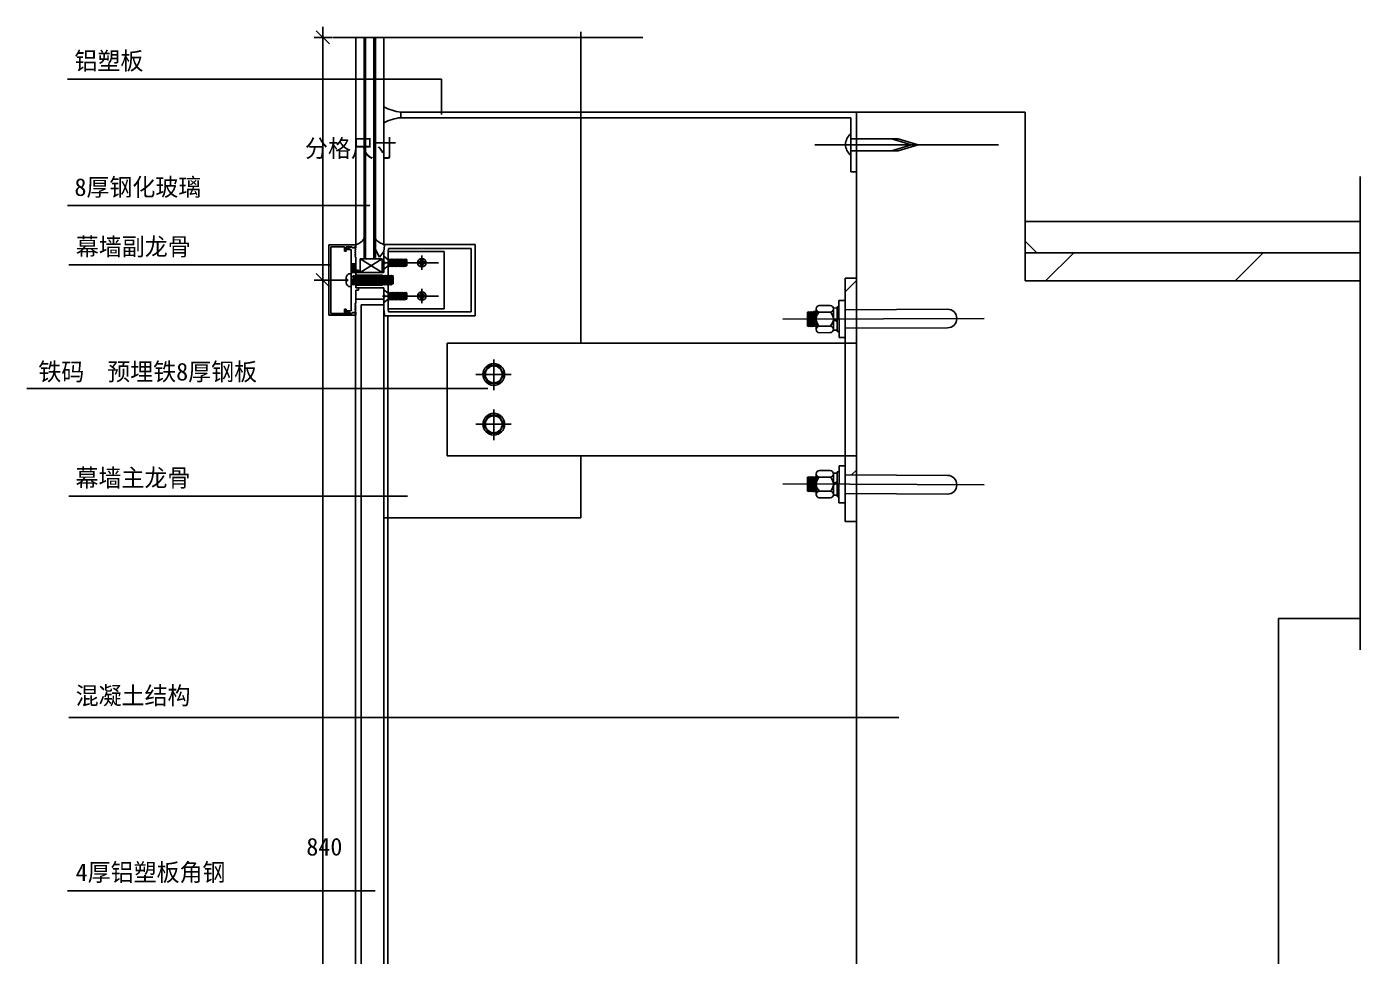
# Model space of a CAD drawing. Header units: metres. Extents: x 7033 to 160475, y 16965 to 261347.
# Drawn here: x 8771 to 160475, y 155612 to 261347 of the extents above; entities that cross this region are included whole.
import ezdxf

# ---------------------------------------------------------------- set-up
doc = ezdxf.new("R2010")
doc.units = ezdxf.units.M
for name, color, linetype in [('Layer1', 4, 'Continuous'), ('Layer2', 2, 'Continuous'), ('Layer3', 3, 'Continuous'), ('Layer4', 6, 'Continuous'), ('Layer5', 1, 'Continuous'), ('Layer6', 8, 'Continuous'), ('图层4', 4, 'Continuous'), ('填充', 4, 'Continuous'), ('底色', 252, 'Continuous'), ('細纖', 6, 'Continuous')]:
    doc.layers.add(name, color=color, linetype=linetype)

# ---------------------------------------------------------------- blocks, each defined once
blk = doc.blocks.new('A$C505D6BDD')
at = {"layer": 'Layer5', "color": 6}
for p, q in [((514.53, 1029.07), (514.53, 638.16)), ((390.9, 514.53), (0, 514.53)), ((266.2, 547.53), (421.19, 607.87)), ((266.2, 547.53), (390.9, 531.03)), ((266.2, 514.53), (266.2, 547.53)), ((266.2, 514.53), (266.2, 481.53)), ((266.2, 481.53), (390.9, 498.03)), ((266.2, 481.53), (421.19, 421.19)), ((444.47, 584.6), (390.9, 531.03)), ((390.9, 514.53), (390.9, 531.03)), ((390.9, 498.03), (390.9, 514.53)), ((390.9, 498.03), (444.47, 444.47)), ((481.53, 762.86), (421.19, 607.87)), ((444.47, 584.6), (421.19, 607.87)), ((444.47, 584.6), (421.19, 607.87)), ((444.47, 444.47), (421.19, 421.19)), ((444.47, 444.47), (421.19, 421.19)), ((481.53, 266.2), (421.19, 421.19)), ((498.03, 638.16), (444.47, 584.6)), ((444.47, 444.47), (498.03, 390.91)), ((481.53, 762.86), (498.03, 638.16)), ((514.53, 762.86), (481.53, 762.86)), ((481.53, 266.2), (498.03, 390.91)), ((514.53, 266.2), (481.53, 266.2)), ((498.03, 638.16), (514.53, 638.16)), ((498.03, 390.91), (514.53, 390.91)), ((514.53, 762.86), (547.53, 762.86)), ((514.53, 638.16), (531.03, 638.16)), ((514.53, 390.91), (531.03, 390.91)), ((514.53, 390.91), (514.53, 0)), ((514.53, 266.2), (547.53, 266.2)), ((547.53, 762.86), (531.03, 638.16)), ((531.03, 638.16), (584.6, 584.6)), ((584.6, 444.47), (531.03, 390.91)), ((547.53, 266.2), (531.03, 390.91)), ((547.53, 762.86), (607.87, 607.87)), ((547.53, 266.2), (607.87, 421.19)), ((584.6, 584.6), (607.87, 607.87)), ((584.6, 584.6), (607.87, 607.87)), ((584.6, 584.6), (638.16, 531.03)), ((638.16, 498.03), (584.6, 444.47)), ((584.6, 444.47), (607.87, 421.19)), ((584.6, 444.47), (607.87, 421.19)), ((762.86, 547.53), (607.87, 607.87)), ((762.86, 481.53), (607.87, 421.19)), ((762.86, 547.53), (638.16, 531.03)), ((638.16, 531.03), (638.16, 498.03)), ((1029.07, 514.53), (638.16, 514.53)), ((762.86, 481.53), (638.16, 498.03)), ((762.86, 514.53), (762.86, 547.53)), ((762.86, 514.53), (762.86, 481.53))]:
    blk.add_line(p, q, dxfattribs=at)
blk.add_circle((513.79, 515.74), 300, dxfattribs=at)
blk = doc.blocks.new('_ArchTick')
for p, q in [((-0.81, 0), (0.81, 0)), ((0, 0.65), (0, -0.65))]:
    blk.add_line(p, q)
at = {"color": 0, "linetype": 'ByBlock'}
blk.add_lwpolyline([(-0.5, -0.5), (0.5, 0.5)], dxfattribs=at)

msp = doc.modelspace()

# ---------------------------------------------------------------- hatches: boundary and pattern name
at = {"layer": 'Layer2'}
h = msp.add_hatch(dxfattribs=at)
h.set_pattern_fill('AR-HBONE', scale=500)
h.paths.add_polyline_path([(160474.94, 239199.87), (122356.96, 239199.87), (122356.96, 235636.96), (160474.94, 235636.96)])
h = msp.add_hatch(dxfattribs=at)
h.set_pattern_fill('ANSI31', scale=4800)
h.paths.add_polyline_path([(103156.96, 227043.31), (101881.89, 227037.36), (101886.76, 225994.93), (101876.96, 225994.89), (101876.96, 211403.39), (101886.76, 211403.34), (101881.89, 210360.91), (103156.96, 210354.96)])
h.paths.add_polyline_path([(103156.96, 232755.81), (101876.96, 232755.81), (101876.96, 229158.76), (103156.96, 229164.73)])
h.paths.add_polyline_path([(103156.96, 208233.54), (101876.96, 208239.51), (101876.96, 205054.3), (103156.96, 205054.3)])
at = {"layer": 'Layer3'}
h = msp.add_hatch(dxfattribs=at)
h.set_pattern_fill('AR-CONC', scale=3000)
h.paths.add_polyline_path([(151156.96, 194036.96), (160474.94, 194036.96), (160474.94, 232436.96), (122356.96, 232436.96), (122356.96, 251636.96), (103156.96, 251636.96), (103156.96, 229164.73), (113510.03, 229213.03, -1), (113519.92, 227091.65), (103156.96, 227043.31), (103156.96, 226844.97), (103156.96, 210354.96), (113519.92, 210306.62, -1), (113510.03, 208185.25), (103156.96, 208233.54), (103156.96, 149576.97), (113510.03, 149625.26, -1), (113519.92, 147503.88), (103156.96, 147455.55), (103156.96, 130767.2), (113519.92, 130718.86, -1), (113510.03, 128597.48), (103156.96, 128645.78), (103156.96, 123636.96), (92115.67, 123636.96), (92115.67, 101188.23), (120512.74, 101188.23), (120511.59, 101433.54, -0.35), (120789.86, 101806.05), (120787.83, 102241.09), (120647.83, 102240.44), (120646.85, 102450.43), (119946.86, 102447.17), (119943.55, 103156.96), (122043.57, 103156.96), (124143.55, 103166.75), (124143.59, 103156.96), (138735.09, 103156.96), (138735.14, 103166.75), (139777.57, 103161.89), (139831.86, 114799.92, -1), (141953.23, 114790.02), (141898.97, 103156.96), (142935.14, 103156.96), (142931.83, 102447.17), (142231.84, 102450.43), (142230.86, 102240.44), (142090.86, 102241.09), (142088.83, 101806.05, -0.35), (142367.09, 101433.54), (142365.95, 101188.23), (151156.96, 101188.23)])
at = {"layer": 'Layer6'}
h = msp.add_hatch(dxfattribs=at)
h.set_pattern_fill('ANSI36', scale=40000)
h.paths.add_polyline_path([(151156.96, 194036.96), (160474.94, 194036.96), (160474.94, 232436.96), (122356.96, 232436.96), (122356.96, 251636.96), (103156.96, 251636.96), (103156.96, 229164.73), (113510.03, 229213.03, -1), (113519.92, 227091.65), (103156.96, 227043.31), (103156.96, 226844.97), (103156.96, 210354.96), (113519.92, 210306.62, -1), (113510.03, 208185.25), (103156.96, 208233.54), (103156.96, 149576.97), (113510.03, 149625.26, -1), (113519.92, 147503.88), (103156.96, 147455.55), (103156.96, 130767.2), (113519.92, 130718.86, -1), (113510.03, 128597.48), (103156.96, 128645.78), (103156.96, 123636.96), (92115.67, 123636.96), (92115.67, 101188.23), (120512.74, 101188.23), (120511.59, 101433.54, -0.35), (120789.86, 101806.05), (120787.83, 102241.09), (120647.83, 102240.44), (120646.85, 102450.43), (119946.86, 102447.17), (119943.55, 103156.96), (122043.57, 103156.96), (124143.55, 103166.75), (124143.59, 103156.96), (138735.09, 103156.96), (138735.14, 103166.75), (139777.57, 103161.89), (139831.86, 114799.92, -1), (141953.23, 114790.02), (141898.97, 103156.96), (142935.14, 103156.96), (142931.83, 102447.17), (142231.84, 102450.43), (142230.86, 102240.44), (142090.86, 102241.09), (142088.83, 101806.05, -0.35), (142367.09, 101433.54), (142365.95, 101188.23), (151156.96, 101188.23)])
h = msp.add_hatch(dxfattribs=at)
h.set_pattern_fill('ANSI38', scale=2400)
h.paths.add_polyline_path([(48436.96, 237241.58, 0.18), (49476.47, 236581.06, 1.23), (49476.96, 236452.96), (49396.96, 235780.96), (48922.62, 235120.61), (48436.96, 236012.89)])
h = msp.add_hatch(dxfattribs=at)
h.set_pattern_fill('ANSI33', scale=4800)
h.paths.add_polyline_path([(160474.94, 235636.96), (122356.96, 235636.96), (122356.96, 232436.96), (160474.94, 232436.96)])
at = {"layer": '填充'}
h = msp.add_hatch(dxfattribs=at)
h.set_pattern_fill('ANSI36', scale=2000)
h.paths.add_polyline_path([(51316.96, 251636.96, -0.09), (49396.96, 252217.21), (49396.96, 250416.7, -0.09), (51316.96, 250996.96)])
at = {"layer": '底色'}
h = msp.add_hatch(dxfattribs=at)
h.set_pattern_fill('ANSI38', scale=32)
h.paths.add_polyline_path([(45684.96, 234364.01), (46196.96, 234364.01), (46196.96, 233836.96), (46196.96, 233636.96), (46516.96, 233636.96), (46516.96, 233396.96), (46196.96, 233396.96), (45684.96, 233396.96)])
h = msp.add_hatch(dxfattribs=at)
h.set_pattern_fill('ANSI38', scale=32)
h.paths.add_polyline_path([(44916.96, 228724.96), (44916.96, 229204.96), (45124.96, 229204.96), (45124.96, 228724.96), (45124.96, 228516.96), (44140.96, 228516.96), (44140.96, 228724.96)])

# ---------------------------------------------------------------- linework, layer by layer
for p, q in [((101886.76, 225994.93), (101867.16, 230194.89)), ((101898.32, 229158.86), (113510.03, 229213.03)), ((101909.07, 227037.49), (113520.78, 227091.66)), ((101886.76, 211403.34), (101867.16, 207203.39)), ((101909.07, 210360.78), (113520.78, 210306.62)), ((101898.32, 208239.41), (113510.03, 208185.25))]:
    msp.add_line(p, q)
for centre, start, end in [((113514.97, 228152.34), 270.27, 90.27), ((113514.97, 209245.94), 269.73, 89.73)]:
    msp.add_arc(centre, 1060.7, start, end)
at = {"layer": 'Layer1'}
for p, q in [((103156.96, 226844.97), (103156.96, 228983.74)), ((103156.96, 225950.35), (103156.96, 223811.58)), ((103156.96, 225950.35), (103156.96, 223811.58)), ((103156.96, 222531.58), (103156.96, 214866.69)), ((103156.96, 210553.3), (103156.96, 208414.54))]:
    msp.add_line(p, q, dxfattribs=at)
for points in [[(60742.44, 221800.87), (61323.31, 222806.98), (62485.06, 222806.98), (63065.94, 221800.87), (62485.06, 220794.77), (61323.31, 220794.77)], [(60742.44, 216123), (61323.31, 217129.1), (62485.06, 217129.1), (63065.94, 216123), (62485.06, 215116.89), (61323.31, 215116.89)]]:
    msp.add_lwpolyline(points, close=True, dxfattribs=at)
for centre, radius in [((61904.19, 221800.87), 1235.62), ((61904.19, 221800.87), 960), ((61904.19, 216123), 1235.62), ((61904.19, 216123), 960)]:
    msp.add_circle(centre, radius, dxfattribs=at)
at = {"layer": 'Layer2'}
for p, q in [((43577.47, 260131.88), (78860.16, 260131.88)), ((160474.94, 244292), (160474.94, 190476.26)), ((46196.96, 233836.96), (46196.96, 235091.07)), ((55600.54, 234504.66), (49242.04, 234504.66)), ((55600.54, 230712.66), (49242.04, 230712.66)), ((46196.96, 228516.96), (46196.96, 228724.96)), ((61904.19, 220002.18), (61904.19, 223485.21)), ((59867.22, 221800.87), (63877.31, 221800.87)), ((61904.19, 214324.3), (61904.19, 217807.34)), ((59867.22, 216123), (63877.31, 216123))]:
    msp.add_line(p, q, dxfattribs=at)
at = {"layer": 'Layer3'}
for p, q in [((46196.96, 236516.96), (46196.96, 260131.88)), ((47156.96, 235110.54), (47156.96, 260131.88)), ((48436.96, 235110.54), (48436.96, 260131.88)), ((71796.96, 260131.88), (71796.96, 260752.04)), ((51316.96, 251636.96), (103156.96, 251636.96)), ((102527.52, 250996.96), (102527.52, 244819.58)), ((103156.96, 251636.96), (103156.96, 123636.96)), ((103156.96, 251636.96), (122356.96, 251636.96)), ((122356.96, 251636.96), (122356.96, 232436.96)), ((122356.96, 239199.87), (160474.94, 239199.87)), ((43156.96, 236516.96), (46196.96, 236516.96)), ((43156.96, 236516.96), (43156.96, 228516.96)), ((43364.96, 236308.96), (44916.96, 236308.96)), ((43364.96, 236308.96), (43364.96, 228724.96)), ((44916.96, 236308.96), (44916.96, 235828.96)), ((44916.96, 235828.96), (45124.96, 235828.96)), ((45124.96, 235828.96), (45124.96, 236308.96)), ((45124.96, 236308.96), (45716.96, 236308.96)), ((45876.96, 236196.96), (45716.96, 236308.96)), ((46196.96, 236308.96), (45876.96, 236196.96)), ((49476.96, 236452.96), (49396.96, 235780.96)), ((49396.96, 235780.96), (49396.96, 235226.87)), ((59796.96, 236580.96), (49476.96, 236580.96)), ((49915.06, 236100.96), (49876.96, 235780.96)), ((49876.96, 235780.96), (49876.96, 229252.96)), ((59316.96, 236100.96), (49915.06, 236100.96)), ((59316.96, 236100.96), (59316.96, 228932.96)), ((59796.96, 236580.96), (59796.96, 228452.96)), ((122356.96, 235636.96), (160474.94, 235636.96)), ((47316.96, 234950.54), (47156.96, 235110.54)), ((48276.96, 234950.54), (47316.96, 234950.54)), ((48436.96, 235110.54), (48276.96, 234950.54)), ((49396.96, 233556.96), (49396.96, 233754.87)), ((49396.96, 233754.87), (49396.96, 233396.96)), ((46356.96, 233396.96), (49396.96, 233396.96)), ((46356.96, 233076.96), (49236.96, 233076.96)), ((49236.96, 233076.96), (49236.96, 231956.96)), ((122356.96, 232436.96), (160474.94, 232436.96)), ((122356.96, 232436.96), (160474.94, 232436.96)), ((46356.96, 231956.96), (49236.96, 231956.96)), ((46356.96, 231636.96), (49396.96, 231636.96)), ((49396.96, 231636.96), (49396.96, 231434.87)), ((44916.96, 229204.96), (45124.96, 229204.96)), ((44916.96, 228724.96), (44916.96, 229204.96)), ((45124.96, 229204.96), (45124.96, 228724.96)), ((49396.96, 229962.87), (49396.96, 229252.96)), ((49476.96, 228580.96), (49396.96, 229252.96)), ((49915.06, 228932.96), (49876.96, 229252.96)), ((43156.96, 228516.96), (46196.96, 228516.96)), ((43364.96, 228724.96), (44916.96, 228724.96)), ((45124.96, 228724.96), (45716.96, 228724.96)), ((45836.57, 228845.63), (45708.92, 228734.64)), ((45924.84, 228856.82), (46150.65, 228743.91)), ((49397.62, 228516.96), (49396.96, 228516.96)), ((59796.96, 228452.96), (49449.25, 228452.96)), ((59316.96, 228932.96), (49915.06, 228932.96)), ((117673.61, 228168.59), (94783.73, 228061.82)), ((56596.96, 225342.36), (103156.96, 225342.36)), ((56596.96, 212542.36), (56596.96, 225342.36)), ((56596.96, 212542.36), (103156.96, 212542.36)), ((117673.61, 209229.68), (94783.73, 209336.45)), ((151156.96, 194036.96), (151156.96, 97988.23)), ((151156.96, 194036.96), (160474.94, 194036.96))]:
    msp.add_line(p, q, dxfattribs=at)
for centre, radius, start, end in [((49463.1, 236516.96), 65.48, 77.78, 282.22), ((46356.96, 231796.96), 160, 90, 270), ((45687.92, 228758.78), 32, 244.08, 311.01), ((45889.06, 228785.26), 80, 63.43, 131.01), ((49463.1, 228516.96), 65.48, 77.78, 282.22)]:
    msp.add_arc(centre, radius, start, end, dxfattribs=at)
at = {"layer": 'Layer4'}
for p, q in [((55953.52, 255379.03), (55953.52, 251371.17)), ((56276.96, 235780.96), (49876.96, 235780.96)), ((56276.96, 235780.96), (56276.96, 229252.96)), ((46720.29, 234950.54), (46720.29, 233396.96)), ((49193.63, 234950.54), (46720.29, 233396.96)), ((46720.29, 234950.54), (49193.63, 233396.96)), ((47956.96, 234950.54), (46720.29, 234950.54)), ((47956.96, 234950.54), (49193.63, 234950.54)), ((49193.63, 234950.54), (49193.63, 233396.96)), ((56276.96, 229252.96), (49876.96, 229252.96))]:
    msp.add_line(p, q, dxfattribs=at)
for points in [[(55953.52, 255379.03), (13423.58, 255379.03)], [(47795.4, 241018.22), (13423.58, 241018.22)], [(43347.4, 234246.38), (13580.38, 234246.38)], [(61233.86, 220193.52), (8771.22, 220193.52)], [(52082.88, 207966.09), (13580.38, 207966.09)], [(107992.91, 182772.81), (13580.38, 182772.81)], [(48429.05, 163077.9), (13423.58, 163077.9)]]:
    msp.add_lwpolyline(points, dxfattribs=at)
at = {"layer": 'Layer5'}
for p, q in [((98585.32, 226912.88), (98574.43, 229246.18)), ((100172.75, 229626.98), (98936.54, 229621.21)), ((100549.22, 226922.04), (100538.34, 229255.35)), ((100961.09, 229350.65), (100541.1, 229348.69)), ((100552.85, 226828.72), (100541.1, 229348.69)), ((100541.1, 229348.69), (100546.65, 228158.71)), ((100960.44, 229490.65), (101170.44, 229491.63)), ((100973.5, 226690.68), (100960.44, 229490.65)), ((100972.85, 226830.68), (100961.09, 229350.65)), ((100967.62, 227950.67), (100961.09, 229350.65)), ((101167.17, 230191.62), (101867.16, 230194.89)), ((101186.76, 225991.67), (101167.17, 230191.62)), ((101170.44, 229491.63), (101183.5, 226691.66)), ((98940.03, 228874.55), (97582.6, 228868.22)), ((97582.6, 228868.22), (97590.01, 227281.57)), ((97823, 227282.8), (97582.92, 228799.8)), ((97777.79, 227282.59), (97583, 228784.2)), ((97823, 227282.8), (97584.3, 228505.36)), ((97777.79, 227282.59), (97584.3, 228505.36)), ((97764.45, 228953.27), (97736.92, 228868.94)), ((98032.99, 227283.78), (97736.92, 228868.94)), ((97987.79, 227283.57), (97736.92, 228868.94)), ((97764.45, 228953.27), (97782.1, 228869.15)), ((98032.99, 227283.78), (97782.1, 228869.15)), ((97987.79, 227283.57), (97782.1, 228869.15)), ((97974.45, 228951.66), (97946.91, 228867.33)), ((98242.99, 227282.17), (97946.91, 228867.33)), ((98197.78, 227281.95), (97946.91, 228867.33)), ((97974.45, 228951.66), (97992.1, 228867.54)), ((98242.99, 227282.17), (97992.1, 228867.54)), ((98197.78, 227281.95), (97992.1, 228867.54)), ((98184.31, 228959.21), (98156.77, 228874.88)), ((98452.85, 227289.72), (98156.77, 228874.88)), ((98407.64, 227289.51), (98156.77, 228874.88)), ((98184.31, 228959.21), (98201.96, 228875.09)), ((98407.64, 227289.51), (98201.96, 228875.09)), ((98452.85, 227289.72), (98201.96, 228875.09)), ((98387.79, 229011.14), (98360.25, 228926.81)), ((98581.1, 227817.01), (98360.25, 228926.81)), ((98582.47, 227522.48), (98360.25, 228926.81)), ((98387.79, 229011.14), (98405.44, 228927.02)), ((98582.28, 227563.76), (98405.44, 228927.02)), ((98581.1, 227817.01), (98405.44, 228927.02)), ((100176.23, 228880.32), (98940.03, 228874.55)), ((100546.65, 228158.71), (100967.62, 227950.67)), ((100547.3, 228018.71), (100552.85, 226828.72)), ((100547.3, 228018.71), (100968.28, 227810.67)), ((100972.85, 226830.68), (100968.28, 227810.67)), ((97590.01, 227281.57), (98947.43, 227287.9)), ((97806.49, 227197.51), (97778.16, 227281.58)), ((97806.49, 227197.51), (97823.35, 227281.79)), ((98016.49, 227198.49), (97988.16, 227282.56)), ((98016.49, 227198.49), (98033.35, 227282.77)), ((98226.48, 227196.88), (98198.16, 227280.95)), ((98226.48, 227196.88), (98243.34, 227281.16)), ((98436.34, 227204.43), (98408.02, 227288.5)), ((98436.34, 227204.43), (98453.21, 227288.71)), ((100183.63, 227293.67), (98947.43, 227287.9)), ((98950.91, 226541.24), (100187.11, 226547.01)), ((100552.85, 226828.72), (100972.85, 226830.68)), ((101183.5, 226691.66), (100973.5, 226690.68)), ((101886.76, 225994.93), (101186.76, 225991.67)), ((101186.76, 211406.61), (101167.17, 207206.65)), ((101886.76, 211403.34), (101186.76, 211406.61)), ((97582.6, 208530.06), (97590.01, 210116.7)), ((97823, 210115.48), (97582.92, 208598.47)), ((97777.79, 210115.69), (97583, 208614.07)), ((97777.79, 210115.69), (97584.3, 208892.92)), ((97823, 210115.48), (97584.3, 208892.92)), ((97590.01, 210116.7), (98947.43, 210110.37)), ((97987.79, 210114.71), (97736.92, 208529.34)), ((98032.99, 210114.5), (97736.92, 208529.34)), ((97806.49, 210200.77), (97778.16, 210116.69)), ((97987.79, 210114.71), (97782.1, 208529.12)), ((98032.99, 210114.5), (97782.1, 208529.12)), ((97806.49, 210200.77), (97823.35, 210116.48)), ((98197.78, 210116.32), (97946.91, 208530.95)), ((98242.99, 210116.11), (97946.91, 208530.95)), ((98016.49, 210199.79), (97988.16, 210115.71)), ((98197.78, 210116.32), (97992.1, 208530.74)), ((98242.99, 210116.11), (97992.1, 208530.74)), ((98016.49, 210199.79), (98033.35, 210115.5)), ((98407.64, 210108.77), (98156.77, 208523.4)), ((98452.85, 210108.56), (98156.77, 208523.4)), ((98226.48, 210201.4), (98198.16, 210117.33)), ((98407.64, 210108.77), (98201.96, 208523.19)), ((98452.85, 210108.56), (98201.96, 208523.19)), ((98226.48, 210201.4), (98243.34, 210117.12)), ((98582.47, 209875.8), (98360.25, 208471.46)), ((98581.1, 209581.26), (98360.25, 208471.46)), ((98582.28, 209834.51), (98405.44, 208471.25)), ((98581.1, 209581.26), (98405.44, 208471.25)), ((98436.34, 210193.85), (98408.02, 210109.78)), ((98436.34, 210193.85), (98453.21, 210109.56)), ((98585.32, 210485.4), (98574.43, 208152.09)), ((100183.63, 210104.61), (98947.43, 210110.37)), ((98950.91, 210857.03), (100187.11, 210851.26)), ((100549.22, 210476.24), (100538.34, 208142.93)), ((100552.85, 210569.56), (100541.1, 208049.58)), ((100546.65, 209239.57), (100967.62, 209447.61)), ((100547.3, 209379.57), (100552.85, 210569.56)), ((100547.3, 209379.57), (100968.28, 209587.61)), ((100552.85, 210569.56), (100972.85, 210567.6)), ((100973.5, 210707.6), (100960.44, 207907.63)), ((100972.85, 210567.6), (100961.09, 208047.62)), ((100967.62, 209447.61), (100961.09, 208047.62)), ((100972.85, 210567.6), (100968.28, 209587.61)), ((101183.5, 210706.62), (100973.5, 210707.6)), ((101170.44, 207906.65), (101183.5, 210706.62)), ((98940.03, 208523.72), (97582.6, 208530.06)), ((97764.45, 208445), (97736.92, 208529.34)), ((97764.45, 208445), (97782.1, 208529.12)), ((97974.45, 208446.62), (97946.91, 208530.95)), ((97974.45, 208446.62), (97992.1, 208530.74)), ((98184.31, 208439.06), (98156.77, 208523.4)), ((98184.31, 208439.06), (98201.96, 208523.19)), ((98387.79, 208387.13), (98360.25, 208471.46)), ((98387.79, 208387.13), (98405.44, 208471.25)), ((100176.23, 208517.96), (98940.03, 208523.72)), ((100541.1, 208049.58), (100546.65, 209239.57)), ((100961.09, 208047.62), (100541.1, 208049.58)), ((100960.44, 207907.63), (101170.44, 207906.65)), ((100172.75, 207771.3), (98936.54, 207777.06)), ((101167.17, 207206.65), (101867.16, 207203.39))]:
    msp.add_line(p, q, dxfattribs=at)
for centre, radius, start, end in [((98947.89, 229247.93), 373.46, 91.74, 268.79), ((100164.89, 229253.6), 373.46, 271.74, 88.79), ((99617.55, 228084.37), 1040.88, 130.61, 229.92), ((99506.11, 228083.85), 1040.88, 310.61, 49.92), ((98958.77, 226914.62), 373.46, 91.74, 268.79), ((100175.77, 226920.3), 373.46, 271.74, 88.79), ((99617.55, 209313.91), 1040.88, 130.08, 229.39), ((98958.77, 210483.66), 373.46, 91.21, 268.26), ((99506.11, 209314.42), 1040.88, 310.08, 49.39), ((100175.77, 210477.98), 373.46, 271.21, 88.26), ((98947.89, 208150.35), 373.46, 91.21, 268.26), ((100164.89, 208144.67), 373.46, 271.21, 88.26)]:
    msp.add_arc(centre, radius, start, end, dxfattribs=at)
at = {"layer": 'Layer6'}
for p, q in [((48922.62, 235120.61), (48436.96, 236012.89)), ((49396.96, 234570.87), (49396.96, 235226.87)), ((49396.96, 235226.87), (49876.96, 234823.67)), ((46196.96, 234364.01), (45684.96, 234364.01)), ((49556.96, 234570.87), (49396.96, 234570.87)), ((49556.96, 234410.87), (49396.96, 234410.87)), ((49396.96, 234410.87), (49396.96, 233754.87)), ((49396.96, 233754.87), (49876.96, 234158.07)), ((49556.96, 234410.87), (49556.96, 234570.87)), ((49876.96, 234823.67), (52023.61, 234823.67)), ((49876.96, 234158.07), (52023.61, 234158.07)), ((50087.84, 234876.77), (49977.55, 234109.59)), ((50000.34, 234049.06), (49977.55, 234109.59)), ((50129.4, 234930.4), (50000.34, 234049.06)), ((50025.82, 234109.59), (50000.34, 234049.06)), ((50146.99, 234880.64), (50025.82, 234109.59)), ((50087.84, 234876.77), (50129.4, 234930.4)), ((50129.4, 234930.4), (50146.99, 234880.64)), ((50253.87, 234876.77), (50143.58, 234109.59)), ((50166.37, 234049.06), (50143.58, 234109.59)), ((50295.43, 234930.4), (50166.37, 234049.06)), ((50191.85, 234109.59), (50166.37, 234049.06)), ((50313.02, 234880.64), (50191.85, 234109.59)), ((50253.87, 234876.77), (50295.43, 234930.4)), ((50383.01, 234876.77), (50272.71, 234109.59)), ((50295.5, 234049.06), (50272.71, 234109.59)), ((50295.43, 234930.4), (50313.02, 234880.64)), ((50424.56, 234930.4), (50295.5, 234049.06)), ((50320.98, 234109.59), (50295.5, 234049.06)), ((50442.15, 234880.64), (50320.98, 234109.59)), ((50383.01, 234876.77), (50424.56, 234930.4)), ((50424.56, 234930.4), (50442.15, 234880.64)), ((50549.04, 234876.77), (50438.74, 234109.59)), ((50461.53, 234049.06), (50438.74, 234109.59)), ((50590.59, 234930.4), (50461.53, 234049.06)), ((50487.01, 234109.59), (50461.53, 234049.06)), ((50608.18, 234880.64), (50487.01, 234109.59)), ((50549.04, 234876.77), (50590.59, 234930.4)), ((50697.94, 234876.77), (50587.65, 234109.59)), ((50610.44, 234049.06), (50587.65, 234109.59)), ((50590.59, 234930.4), (50608.18, 234880.64)), ((50739.5, 234930.4), (50610.44, 234049.06)), ((50635.92, 234109.59), (50610.44, 234049.06)), ((50757.09, 234880.64), (50635.92, 234109.59)), ((50697.94, 234876.77), (50739.5, 234930.4)), ((50739.5, 234930.4), (50757.09, 234880.64)), ((50863.97, 234876.77), (50753.68, 234109.59)), ((50776.47, 234049.06), (50753.68, 234109.59)), ((50905.53, 234930.4), (50776.47, 234049.06)), ((50801.95, 234109.59), (50776.47, 234049.06)), ((50923.12, 234880.64), (50801.95, 234109.59)), ((50863.97, 234876.77), (50905.53, 234930.4)), ((50993.1, 234876.77), (50882.81, 234109.59)), ((50905.6, 234049.06), (50882.81, 234109.59)), ((50905.53, 234930.4), (50923.12, 234880.64)), ((51034.66, 234930.4), (50905.6, 234049.06)), ((50931.08, 234109.59), (50905.6, 234049.06)), ((51052.25, 234880.64), (50931.08, 234109.59)), ((50993.1, 234876.77), (51034.66, 234930.4)), ((51034.66, 234930.4), (51052.25, 234880.64)), ((51159.13, 234876.77), (51048.84, 234109.59)), ((51071.63, 234049.06), (51048.84, 234109.59)), ((51200.69, 234930.4), (51071.63, 234049.06)), ((51097.11, 234109.59), (51071.63, 234049.06)), ((51218.28, 234880.64), (51097.11, 234109.59)), ((51159.13, 234876.77), (51200.69, 234930.4)), ((51291.33, 234876.77), (51181.03, 234109.59)), ((51203.82, 234049.06), (51181.03, 234109.59)), ((51200.69, 234930.4), (51218.28, 234880.64)), ((51332.88, 234930.4), (51203.82, 234049.06)), ((51229.3, 234109.59), (51203.82, 234049.06)), ((51350.47, 234880.64), (51229.3, 234109.59)), ((51291.33, 234876.77), (51332.88, 234930.4)), ((51332.88, 234930.4), (51350.47, 234880.64)), ((51457.36, 234876.77), (51347.06, 234109.59)), ((51369.85, 234049.06), (51347.06, 234109.59)), ((51498.91, 234930.4), (51369.85, 234049.06)), ((51395.33, 234109.59), (51369.85, 234049.06)), ((51516.5, 234880.64), (51395.33, 234109.59)), ((51457.36, 234876.77), (51498.91, 234930.4)), ((51586.49, 234876.77), (51476.2, 234109.59)), ((51498.98, 234049.06), (51476.2, 234109.59)), ((51498.91, 234930.4), (51516.5, 234880.64)), ((51628.04, 234930.4), (51498.98, 234049.06)), ((51524.46, 234109.59), (51498.98, 234049.06)), ((51645.64, 234880.64), (51524.46, 234109.59)), ((51586.49, 234876.77), (51628.04, 234930.4)), ((51628.04, 234930.4), (51645.64, 234880.64)), ((51752.52, 234876.77), (51642.23, 234109.59)), ((51665.01, 234049.06), (51642.23, 234109.59)), ((51794.07, 234930.4), (51665.01, 234049.06)), ((51690.49, 234109.59), (51665.01, 234049.06)), ((51811.67, 234880.64), (51690.49, 234109.59)), ((51752.52, 234876.77), (51794.07, 234930.4)), ((51901.43, 234876.77), (51791.13, 234109.59)), ((51813.92, 234049.06), (51791.13, 234109.59)), ((51794.07, 234930.4), (51811.67, 234880.64)), ((51942.98, 234930.4), (51813.92, 234049.06)), ((51839.4, 234109.59), (51813.92, 234049.06)), ((51960.57, 234880.64), (51839.4, 234109.59)), ((51901.43, 234876.77), (51942.98, 234930.4)), ((51942.98, 234930.4), (51960.57, 234880.64)), ((52023.61, 234158.07), (52023.61, 234823.67)), ((46196.96, 233396.96), (45684.96, 233396.96)), ((49396.96, 231434.87), (49876.96, 231031.67)), ((49396.96, 230778.87), (49396.96, 231434.87)), ((49556.96, 230778.87), (49396.96, 230778.87)), ((49396.96, 230618.87), (49396.96, 229962.87)), ((49556.96, 230618.87), (49396.96, 230618.87)), ((49556.96, 230618.87), (49556.96, 230778.87)), ((49876.96, 231031.67), (52023.61, 231031.67)), ((50087.84, 231084.77), (49977.55, 230317.59)), ((50129.4, 231138.4), (50000.34, 230257.06)), ((50146.99, 231088.64), (50025.82, 230317.59)), ((50087.84, 231084.77), (50129.4, 231138.4)), ((50129.4, 231138.4), (50146.99, 231088.64)), ((50253.87, 231084.77), (50143.58, 230317.59)), ((50295.43, 231138.4), (50166.37, 230257.06)), ((50313.02, 231088.64), (50191.85, 230317.59)), ((50253.87, 231084.77), (50295.43, 231138.4)), ((50383.01, 231084.77), (50272.71, 230317.59)), ((50295.43, 231138.4), (50313.02, 231088.64)), ((50424.56, 231138.4), (50295.5, 230257.06)), ((50442.15, 231088.64), (50320.98, 230317.59)), ((50383.01, 231084.77), (50424.56, 231138.4)), ((50424.56, 231138.4), (50442.15, 231088.64)), ((50549.04, 231084.77), (50438.74, 230317.59)), ((50590.59, 231138.4), (50461.53, 230257.06)), ((50608.18, 231088.64), (50487.01, 230317.59)), ((50549.04, 231084.77), (50590.59, 231138.4)), ((50697.94, 231084.77), (50587.65, 230317.59)), ((50590.59, 231138.4), (50608.18, 231088.64)), ((50739.5, 231138.4), (50610.44, 230257.06)), ((50757.09, 231088.64), (50635.92, 230317.59)), ((50697.94, 231084.77), (50739.5, 231138.4)), ((50739.5, 231138.4), (50757.09, 231088.64)), ((50863.97, 231084.77), (50753.68, 230317.59)), ((50905.53, 231138.4), (50776.47, 230257.06)), ((50923.12, 231088.64), (50801.95, 230317.59)), ((50863.97, 231084.77), (50905.53, 231138.4)), ((50993.1, 231084.77), (50882.81, 230317.59)), ((50905.53, 231138.4), (50923.12, 231088.64)), ((51034.66, 231138.4), (50905.6, 230257.06)), ((51052.25, 231088.64), (50931.08, 230317.59)), ((50993.1, 231084.77), (51034.66, 231138.4)), ((51034.66, 231138.4), (51052.25, 231088.64)), ((51159.13, 231084.77), (51048.84, 230317.59)), ((51200.69, 231138.4), (51071.63, 230257.06)), ((51218.28, 231088.64), (51097.11, 230317.59)), ((51159.13, 231084.77), (51200.69, 231138.4)), ((51291.33, 231084.77), (51181.03, 230317.59)), ((51200.69, 231138.4), (51218.28, 231088.64)), ((51332.88, 231138.4), (51203.82, 230257.06)), ((51350.47, 231088.64), (51229.3, 230317.59)), ((51291.33, 231084.77), (51332.88, 231138.4)), ((51332.88, 231138.4), (51350.47, 231088.64)), ((51457.36, 231084.77), (51347.06, 230317.59)), ((51498.91, 231138.4), (51369.85, 230257.06)), ((51516.5, 231088.64), (51395.33, 230317.59)), ((51457.36, 231084.77), (51498.91, 231138.4)), ((51586.49, 231084.77), (51476.2, 230317.59)), ((51498.91, 231138.4), (51516.5, 231088.64)), ((51628.04, 231138.4), (51498.98, 230257.06)), ((51645.64, 231088.64), (51524.46, 230317.59)), ((51586.49, 231084.77), (51628.04, 231138.4)), ((51628.04, 231138.4), (51645.64, 231088.64)), ((51752.52, 231084.77), (51642.23, 230317.59)), ((51794.07, 231138.4), (51665.01, 230257.06)), ((51811.67, 231088.64), (51690.49, 230317.59)), ((51752.52, 231084.77), (51794.07, 231138.4)), ((51901.43, 231084.77), (51791.13, 230317.59)), ((51794.07, 231138.4), (51811.67, 231088.64)), ((51942.98, 231138.4), (51813.92, 230257.06)), ((51960.57, 231088.64), (51839.4, 230317.59)), ((51901.43, 231084.77), (51942.98, 231138.4)), ((51942.98, 231138.4), (51960.57, 231088.64)), ((52023.61, 230366.07), (52023.61, 231031.67)), ((49396.96, 229962.87), (49876.96, 230366.07)), ((49876.96, 230366.07), (52023.61, 230366.07)), ((50000.34, 230257.06), (49977.55, 230317.59)), ((50025.82, 230317.59), (50000.34, 230257.06)), ((50166.37, 230257.06), (50143.58, 230317.59)), ((50191.85, 230317.59), (50166.37, 230257.06)), ((50295.5, 230257.06), (50272.71, 230317.59)), ((50320.98, 230317.59), (50295.5, 230257.06)), ((50461.53, 230257.06), (50438.74, 230317.59)), ((50487.01, 230317.59), (50461.53, 230257.06)), ((50610.44, 230257.06), (50587.65, 230317.59)), ((50635.92, 230317.59), (50610.44, 230257.06)), ((50776.47, 230257.06), (50753.68, 230317.59)), ((50801.95, 230317.59), (50776.47, 230257.06)), ((50905.6, 230257.06), (50882.81, 230317.59)), ((50931.08, 230317.59), (50905.6, 230257.06)), ((51071.63, 230257.06), (51048.84, 230317.59)), ((51097.11, 230317.59), (51071.63, 230257.06)), ((51203.82, 230257.06), (51181.03, 230317.59)), ((51229.3, 230317.59), (51203.82, 230257.06)), ((51369.85, 230257.06), (51347.06, 230317.59)), ((51395.33, 230317.59), (51369.85, 230257.06)), ((51498.98, 230257.06), (51476.2, 230317.59)), ((51524.46, 230317.59), (51498.98, 230257.06)), ((51665.01, 230257.06), (51642.23, 230317.59)), ((51690.49, 230317.59), (51665.01, 230257.06)), ((51813.92, 230257.06), (51791.13, 230317.59)), ((51839.4, 230317.59), (51813.92, 230257.06)), ((44140.96, 228724.96), (44140.96, 228516.96)), ((45124.96, 228724.96), (45124.96, 228516.96))]:
    msp.add_line(p, q, dxfattribs=at)
msp.add_arc((49843.46, 238306.85), 1764.38, 217.14, 258.01, dxfattribs=at)
at = {"layer": '图层4'}
for p, q in [((43477.47, 260131.88), (42363.93, 260131.88)), ((42463.93, 260181.88), (42463.93, 232466.6)), ((45168.96, 232516.6), (42363.93, 232516.6)), ((45168.96, 232516.6), (42363.93, 232516.6)), ((42463.93, 232566.6), (42463.93, 97921.98))]:
    msp.add_line(p, q, dxfattribs=at)
at = {"layer": '填充'}
for p, q in [((47316.96, 234950.54), (47316.96, 260131.88)), ((48276.96, 234950.54), (48276.96, 260131.88)), ((49396.96, 260131.88), (49396.96, 236572.26)), ((71796.96, 260752.04), (71796.96, 225342.36)), ((51316.96, 251636.96), (51316.96, 250996.96)), ((51316.96, 250996.96), (102527.52, 250996.96)), ((92115.67, 250996.96), (102527.52, 250996.96)), ((102527.52, 244819.58), (103156.96, 244819.58)), ((45673.94, 236303.19), (45228.96, 236086.9)), ((45684.96, 235992.43), (45228.96, 235992.43)), ((45684.96, 235992.43), (45684.96, 229040.76)), ((45836.57, 236187.56), (45708.92, 236298.55)), ((45924.84, 236176.37), (46150.65, 236289.28)), ((46108.61, 235518.18), (46196.96, 235304.62)), ((46196.96, 235518.18), (46108.61, 235518.18)), ((46116.96, 236158.85), (46196.96, 235945.29)), ((46196.96, 236158.85), (46116.96, 236158.85)), ((46196.96, 235945.29), (46116.96, 235945.29)), ((46116.96, 235945.29), (46196.96, 235731.74)), ((46116.96, 235731.74), (46196.96, 235518.18)), ((46196.96, 235731.74), (46116.96, 235731.74)), ((46196.96, 235304.62), (46116.96, 235304.62)), ((46116.96, 235304.62), (46196.96, 235091.07)), ((46196.96, 236516.96), (46196.96, 236308.96)), ((46196.96, 236260.66), (46196.96, 236308.96)), ((46196.96, 236158.85), (46196.96, 236260.66)), ((46196.96, 235091.07), (46196.96, 233636.96)), ((46196.96, 233636.96), (46516.96, 233636.96)), ((46516.96, 233636.96), (46516.96, 233396.96)), ((46196.96, 233396.96), (46196.96, 231636.96)), ((46516.96, 233396.96), (46196.96, 233396.96)), ((101876.96, 232755.81), (103156.96, 232755.81)), ((101876.96, 232755.81), (101876.96, 205054.3)), ((46516.96, 231636.96), (46196.96, 231636.96)), ((46196.96, 231396.96), (46196.96, 229942.85)), ((46196.96, 231396.96), (46516.96, 231396.96)), ((46516.96, 231396.96), (46516.96, 231636.96)), ((46108.61, 229515.74), (46196.96, 229729.29)), ((46116.96, 229729.29), (46196.96, 229942.85)), ((46196.96, 229729.29), (46116.96, 229729.29)), ((46116.96, 229535.92), (46116.96, 229515.74)), ((46196.96, 229515.74), (46116.96, 229515.74)), ((46116.96, 229302.18), (46196.96, 229515.74)), ((46116.96, 229088.62), (46196.96, 229302.18)), ((46196.96, 229302.18), (46116.96, 229302.18)), ((46116.96, 228875.07), (46196.96, 229088.62)), ((46196.96, 229088.62), (46116.96, 229088.62)), ((46193.74, 97971.98), (46193.74, 229713.87)), ((46196.96, 230353.87), (49396.96, 230353.87)), ((46836.96, 98643.23), (46836.96, 229713.87)), ((46836.96, 229713.87), (49396.96, 229713.87)), ((49396.96, 100978.11), (49396.96, 230353.87)), ((45684.96, 229040.76), (45228.96, 229040.76)), ((45673.94, 228730), (45228.96, 228946.29)), ((45876.96, 228836.96), (45716.96, 228724.96)), ((46196.96, 228724.96), (45876.96, 228836.96)), ((46196.96, 228875.07), (46116.96, 228875.07)), ((46196.96, 228772.53), (46196.96, 228875.07)), ((46196.96, 228516.96), (46196.96, 228724.96)), ((49870.45, 101409.95), (49870.45, 228452.96)), ((71796.96, 212542.36), (71796.96, 205490.99)), ((71796.96, 205490.99), (49396.96, 205490.99)), ((101876.96, 205054.3), (103156.96, 205054.3))]:
    msp.add_line(p, q, dxfattribs=at)
for centre, radius, start, end in [((51883.36, 256977.76), 5370.75, 242.42, 263.95), ((51883.36, 245656.15), 5370.75, 96.05, 117.58), ((45236.2, 236039.67), 47.79, 98.71, 261.29), ((45687.92, 236274.41), 32, 48.99, 115.92), ((45889.06, 236247.93), 80, 228.99, 296.57), ((46164.96, 236260.66), 32, 0, 116.57), ((46356.96, 233236.96), 160, 90, 270), ((45236.2, 228993.52), 47.79, 98.71, 261.29), ((46164.96, 228772.53), 32, 243.43, 0)]:
    msp.add_arc(centre, radius, start, end, dxfattribs=at)
at = {"layer": '底色'}
for p, q in [((49396.96, 235780.96), (48922.62, 235120.61)), ((45268.96, 232596.6), (45108.96, 232596.6)), ((45268.96, 232436.6), (45108.96, 232436.6)), ((45268.96, 232436.6), (45268.96, 232596.6)), ((45684.96, 233252.6), (45396.96, 233252.6)), ((45684.96, 232932.6), (45684.96, 233252.6)), ((45684.96, 232932.6), (50447.3, 232932.6)), ((45684.96, 232100.6), (45684.96, 232932.6)), ((45948.56, 232998.97), (45810.7, 232039.99)), ((46000.51, 233066.01), (45839.18, 231964.34)), ((46022.5, 233003.81), (45871.03, 232039.99)), ((45948.56, 232998.97), (46000.51, 233066.01)), ((46000.51, 233066.01), (46022.5, 233003.81)), ((46156.1, 232998.97), (46018.24, 232039.99)), ((46208.04, 233066.01), (46046.72, 231964.34)), ((46230.04, 233003.81), (46078.57, 232039.99)), ((46156.1, 232998.97), (46208.04, 233066.01)), ((46317.52, 232998.97), (46179.65, 232039.99)), ((46208.04, 233066.01), (46230.04, 233003.81)), ((46369.46, 233066.01), (46208.14, 231964.34)), ((46391.45, 233003.81), (46239.99, 232039.99)), ((46317.52, 232998.97), (46369.46, 233066.01)), ((46369.46, 233066.01), (46391.45, 233003.81)), ((46525.05, 232998.97), (46387.19, 232039.99)), ((46577, 233066.01), (46415.67, 231964.34)), ((46598.99, 233003.81), (46447.52, 232039.99)), ((46525.05, 232998.97), (46577, 233066.01)), ((46711.19, 232998.97), (46573.32, 232039.99)), ((46577, 233066.01), (46598.99, 233003.81)), ((46763.13, 233066.01), (46601.81, 231964.34)), ((46785.12, 233003.81), (46633.66, 232039.99)), ((46711.19, 232998.97), (46763.13, 233066.01)), ((46763.13, 233066.01), (46785.12, 233003.81)), ((46918.72, 232998.97), (46780.86, 232039.99)), ((46970.67, 233066.01), (46809.34, 231964.34)), ((46992.66, 233003.81), (46841.19, 232039.99)), ((46918.72, 232998.97), (46970.67, 233066.01)), ((47080.14, 232998.97), (46942.28, 232039.99)), ((46970.67, 233066.01), (46992.66, 233003.81)), ((47132.08, 233066.01), (46970.76, 231964.34)), ((47154.08, 233003.81), (47002.61, 232039.99)), ((47080.14, 232998.97), (47132.08, 233066.01)), ((47132.08, 233066.01), (47154.08, 233003.81)), ((47287.68, 232998.97), (47149.81, 232039.99)), ((47339.62, 233066.01), (47178.3, 231964.34)), ((47361.61, 233003.81), (47210.15, 232039.99)), ((47287.68, 232998.97), (47339.62, 233066.01)), ((47452.92, 232998.97), (47315.05, 232039.99)), ((47339.62, 233066.01), (47361.61, 233003.81)), ((47504.86, 233066.01), (47343.54, 231964.34)), ((47526.85, 233003.81), (47375.39, 232039.99)), ((47452.92, 232998.97), (47504.86, 233066.01)), ((47504.86, 233066.01), (47526.85, 233003.81)), ((47660.45, 232998.97), (47522.59, 232039.99)), ((47712.4, 233066.01), (47551.07, 231964.34)), ((47734.39, 233003.81), (47582.92, 232039.99)), ((47660.45, 232998.97), (47712.4, 233066.01)), ((47821.87, 232998.97), (47684.01, 232039.99)), ((47712.4, 233066.01), (47734.39, 233003.81)), ((47873.82, 233066.01), (47712.49, 231964.34)), ((47895.81, 233003.81), (47744.34, 232039.99)), ((47821.87, 232998.97), (47873.82, 233066.01)), ((47873.82, 233066.01), (47895.81, 233003.81)), ((48029.41, 232998.97), (47891.54, 232039.99)), ((48081.35, 233066.01), (47920.03, 231964.34)), ((48103.34, 233003.81), (47951.88, 232039.99)), ((48029.41, 232998.97), (48081.35, 233066.01)), ((48215.54, 232998.97), (48077.68, 232039.99)), ((48081.35, 233066.01), (48103.34, 233003.81)), ((48267.49, 233066.01), (48106.16, 231964.34)), ((48289.48, 233003.81), (48138.01, 232039.99)), ((48215.54, 232998.97), (48267.49, 233066.01)), ((48267.49, 233066.01), (48289.48, 233003.81)), ((48423.08, 232998.97), (48285.21, 232039.99)), ((48475.02, 233066.01), (48313.7, 231964.34)), ((48497.01, 233003.81), (48345.55, 232039.99)), ((48423.08, 232998.97), (48475.02, 233066.01)), ((48584.5, 232998.97), (48446.63, 232039.99)), ((48475.02, 233066.01), (48497.01, 233003.81)), ((48636.44, 233066.01), (48475.11, 231964.34)), ((48658.43, 233003.81), (48506.97, 232039.99)), ((48584.5, 232998.97), (48636.44, 233066.01)), ((48636.44, 233066.01), (48658.43, 233003.81)), ((48792.03, 232998.97), (48654.17, 232039.99)), ((48843.98, 233066.01), (48682.65, 231964.34)), ((48865.97, 233003.81), (48714.5, 232039.99)), ((48792.03, 232998.97), (48843.98, 233066.01)), ((48934.98, 232998.97), (48797.11, 232039.99)), ((48986.92, 233066.01), (48825.59, 231964.34)), ((48843.98, 233066.01), (48865.97, 233003.81)), ((49008.91, 233003.81), (48857.45, 232039.99)), ((48934.98, 232998.97), (48986.92, 233066.01)), ((49096.39, 232998.97), (48958.53, 232039.99)), ((48986.92, 233066.01), (49008.91, 233003.81)), ((49148.34, 233066.01), (48987.01, 231964.34)), ((49170.33, 233003.81), (49018.86, 232039.99)), ((49096.39, 232998.97), (49148.34, 233066.01)), ((49148.34, 233066.01), (49170.33, 233003.81)), ((49303.93, 232998.97), (49166.06, 232039.99)), ((49355.87, 233066.01), (49194.55, 231964.34)), ((49377.87, 233003.81), (49226.4, 232039.99)), ((49303.93, 232998.97), (49355.87, 233066.01)), ((49457.32, 232998.97), (49319.46, 232039.99)), ((49509.26, 233066.01), (49347.94, 231964.34)), ((49355.87, 233066.01), (49377.87, 233003.81)), ((49531.26, 233003.81), (49379.79, 232039.99)), ((49457.32, 232998.97), (49509.26, 233066.01)), ((49509.26, 233066.01), (49531.26, 233003.81)), ((49664.86, 232998.97), (49526.99, 232039.99)), ((49716.8, 233066.01), (49555.48, 231964.34)), ((49738.79, 233003.81), (49587.33, 232039.99)), ((49664.86, 232998.97), (49716.8, 233066.01)), ((49818.25, 232998.97), (49680.38, 232039.99)), ((49870.19, 233066.01), (49708.87, 231964.34)), ((49716.8, 233066.01), (49738.79, 233003.81)), ((49892.18, 233003.81), (49740.72, 232039.99)), ((49818.25, 232998.97), (49870.19, 233066.01)), ((49971.64, 232998.97), (49833.77, 232039.99)), ((50023.58, 233066.01), (49862.26, 231964.34)), ((49870.19, 233066.01), (49892.18, 233003.81)), ((50045.57, 233003.81), (49894.11, 232039.99)), ((49971.64, 232998.97), (50023.58, 233066.01)), ((50141.08, 232998.97), (50003.22, 232039.99)), ((50023.58, 233066.01), (50045.57, 233003.81)), ((50193.02, 233066.01), (50031.7, 231964.34)), ((50215.02, 233003.81), (50063.55, 232039.99)), ((50141.08, 232998.97), (50193.02, 233066.01)), ((50193.02, 233066.01), (50215.02, 233003.81)), ((50348.62, 232998.97), (50210.75, 232039.99)), ((50400.56, 233066.01), (50239.24, 231964.34)), ((50422.55, 233003.81), (50271.09, 232039.99)), ((50348.62, 232998.97), (50400.56, 233066.01)), ((50400.56, 233066.01), (50422.55, 233003.81)), ((50447.3, 232100.6), (50447.3, 232932.6)), ((45684.96, 231780.6), (45396.96, 231780.6)), ((45684.96, 232100.6), (50447.3, 232100.6)), ((45684.96, 232100.6), (45684.96, 231780.6)), ((45839.18, 231964.34), (45810.7, 232039.99)), ((45871.03, 232039.99), (45839.18, 231964.34)), ((46046.72, 231964.34), (46018.24, 232039.99)), ((46078.57, 232039.99), (46046.72, 231964.34)), ((46208.14, 231964.34), (46179.65, 232039.99)), ((46239.99, 232039.99), (46208.14, 231964.34)), ((46415.67, 231964.34), (46387.19, 232039.99)), ((46447.52, 232039.99), (46415.67, 231964.34)), ((46601.81, 231964.34), (46573.32, 232039.99)), ((46633.66, 232039.99), (46601.81, 231964.34)), ((46809.34, 231964.34), (46780.86, 232039.99)), ((46841.19, 232039.99), (46809.34, 231964.34)), ((46970.76, 231964.34), (46942.28, 232039.99)), ((47002.61, 232039.99), (46970.76, 231964.34)), ((47178.3, 231964.34), (47149.81, 232039.99)), ((47210.15, 232039.99), (47178.3, 231964.34)), ((47343.54, 231964.34), (47315.05, 232039.99)), ((47375.39, 232039.99), (47343.54, 231964.34)), ((47551.07, 231964.34), (47522.59, 232039.99)), ((47582.92, 232039.99), (47551.07, 231964.34)), ((47712.49, 231964.34), (47684.01, 232039.99)), ((47744.34, 232039.99), (47712.49, 231964.34)), ((47920.03, 231964.34), (47891.54, 232039.99)), ((47951.88, 232039.99), (47920.03, 231964.34)), ((48106.16, 231964.34), (48077.68, 232039.99)), ((48138.01, 232039.99), (48106.16, 231964.34)), ((48313.7, 231964.34), (48285.21, 232039.99)), ((48345.55, 232039.99), (48313.7, 231964.34)), ((48475.11, 231964.34), (48446.63, 232039.99)), ((48506.97, 232039.99), (48475.11, 231964.34)), ((48682.65, 231964.34), (48654.17, 232039.99)), ((48714.5, 232039.99), (48682.65, 231964.34)), ((48825.59, 231964.34), (48797.11, 232039.99)), ((48857.45, 232039.99), (48825.59, 231964.34)), ((48987.01, 231964.34), (48958.53, 232039.99)), ((49018.86, 232039.99), (48987.01, 231964.34)), ((49194.55, 231964.34), (49166.06, 232039.99)), ((49226.4, 232039.99), (49194.55, 231964.34)), ((49347.94, 231964.34), (49319.46, 232039.99)), ((49379.79, 232039.99), (49347.94, 231964.34)), ((49555.48, 231964.34), (49526.99, 232039.99)), ((49587.33, 232039.99), (49555.48, 231964.34)), ((49708.87, 231964.34), (49680.38, 232039.99)), ((49740.72, 232039.99), (49708.87, 231964.34)), ((49862.26, 231964.34), (49833.77, 232039.99)), ((49894.11, 232039.99), (49862.26, 231964.34)), ((50031.7, 231964.34), (50003.22, 232039.99)), ((50063.55, 232039.99), (50031.7, 231964.34)), ((50239.24, 231964.34), (50210.75, 232039.99)), ((50271.09, 232039.99), (50239.24, 231964.34))]:
    msp.add_line(p, q, dxfattribs=at)
for centre, radius, start, end in [((45712.45, 238157.08), 1710.19, 286.46, 327.63), ((45791.1, 232344.85), 688.28, 172.34, 235.07), ((45798.05, 232685.29), 694.77, 125.26, 187.33)]:
    msp.add_arc(centre, radius, start, end, dxfattribs=at)
at = {"layer": '細纖'}
for p, q in [((98439.99, 247908.27), (119307.03, 247908.27)), ((98439.99, 247908.27), (119307.03, 247908.27)), ((102520.16, 248602.34), (107142.83, 248602.34)), ((103285.49, 248602.34), (107908.16, 248602.34)), ((109423.04, 247908.27), (107142.83, 248602.34)), ((109423.04, 247908.27), (107142.83, 247221.05)), ((110188.38, 247908.27), (107908.16, 248602.34)), ((110188.38, 247908.27), (107908.16, 247221.05)), ((102520.16, 247221.05), (107142.83, 247221.05)), ((103285.49, 247221.05), (107908.16, 247221.05))]:
    msp.add_line(p, q, dxfattribs=at)
msp.add_arc((103422.5, 247943.22), 1501.5, 126.94, 233.06, dxfattribs=at)

# ---------------------------------------------------------------- block references
at = {"layer": 'Layer6', "xscale": 1.6, "yscale": 1.6, "zscale": 1.6, "rotation": 180}
for p in [(54545.15, 235327.91), (54545.15, 231535.91)]:
    msp.add_blockref('A$C505D6BDD', p, dxfattribs=at)
at = {"layer": '图层4', "xscale": 1500, "yscale": 1500, "zscale": 1500}
for p, rotation in [((42463.93, 260131.88), 90), ((42463.93, 232516.6), 270), ((42463.93, 232516.6), 90)]:
    msp.add_blockref('_ArchTick', p, dxfattribs=dict(at, rotation=rotation))

# ---------------------------------------------------------------- texts
at = {"layer": 'Layer2'}
for s, p in [('铝塑板', (14205.99, 256457.45)), ('8厚钢化玻璃', (14205.99, 242096.64)), ('幕墙副龙骨', (14362.79, 235324.8)), ('铁码\u3000预埋铁8厚钢板', (10098.04, 221103.99)), ('幕墙主龙骨', (14324.14, 209025.91)), ('4厚铝塑板角钢', (14339.94, 164167.19))]:
    msp.add_text(s, height=2010, dxfattribs=at).set_placement(p)
at = {"layer": 'Layer2', "insert": (14339.47, 186273.22), "char_height": 2010, "attachment_point": 1}
msp.add_mtext('混凝土结构', dxfattribs=at)
at = {"layer": '图层4', "char_height": 2010, "attachment_point": 1}
for s, insert in [('分格尺寸', (40434.67, 248518.44)), ('840', (40580.6, 169084.62))]:
    msp.add_mtext(s, dxfattribs=dict(at, insert=insert))

doc.saveas('drawing.dxf')
